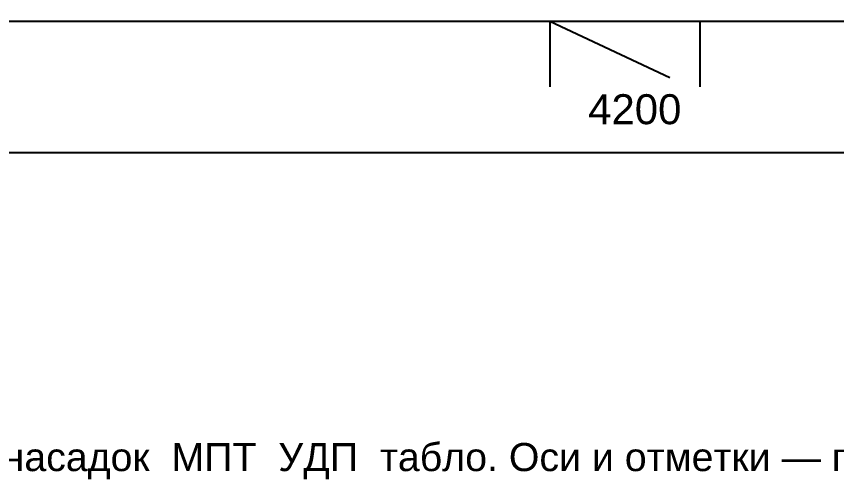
# Model space of a CAD drawing. Header units: millimetres. Extents: x 0 to 351840, y -132678 to 32417.
# Drawn here: x 2545.31 to 2589.05, y 91.55 to 116.25 of the extents above; entities that cross this region are included whole.
import ezdxf

# ---------------------------------------------------------------- set-up
doc = ezdxf.new("R2010")
doc.units = ezdxf.units.MM
for name, color, linetype in [('AGPT-MARK', 7, 'Continuous'), ('AGPT-TEXT', 7, 'Continuous'), ('AGPT-ZONE', 7, 'Continuous')]:
    doc.layers.add(name, color=color, linetype=linetype)
doc.styles.add('AGPT', font='arial.ttf')

msp = doc.modelspace()

# ---------------------------------------------------------------- linework, layer by layer
at = {"layer": 'AGPT-MARK', "color": 8}
for points in [[(2546, 116), (2548, 116)], [(2550, 116), (2552, 116)], [(2554, 116), (2556, 116)], [(2558, 116), (2560, 116)], [(2562, 116), (2564, 116)], [(2566, 116), (2568, 116)], [(2570, 116), (2572, 116)], [(2574, 116), (2576, 116)], [(2578, 116), (2580, 116)], [(2582, 116), (2584, 116)], [(2586, 116), (2588, 116)]]:
    msp.add_lwpolyline(points, dxfattribs=at)
at = {"layer": 'AGPT-MARK'}
for points in [[(2573.752, 116), (2573.752, 112.5)], [(2573.752, 116), (2580.152, 113)], [(2581.752, 116), (2581.752, 112.5)], [(2542, 109), (2617.6, 109)]]:
    msp.add_lwpolyline(points, dxfattribs=at)
at = {"layer": 'AGPT-ZONE'}
msp.add_lwpolyline([(2542, 116), (2617.6, 116), (2617.6, 159.2), (2542, 159.2)], close=True, dxfattribs=at)

# ---------------------------------------------------------------- texts
at = {"layer": 'AGPT-MARK', "style": 'AGPT'}
msp.add_text('4200', height=1.6, dxfattribs=at).set_placement((2575.8, 110.5))
at = {"layer": 'AGPT-TEXT', "style": 'AGPT'}
msp.add_text('УГО: 1-МГП  2-ИП  3-насадок  МПТ  УДП  табло. Оси и отметки — по эталону МГИМО. М1:50.', height=1.5, dxfattribs=at).set_placement((2524, 92))

doc.saveas('drawing.dxf')
